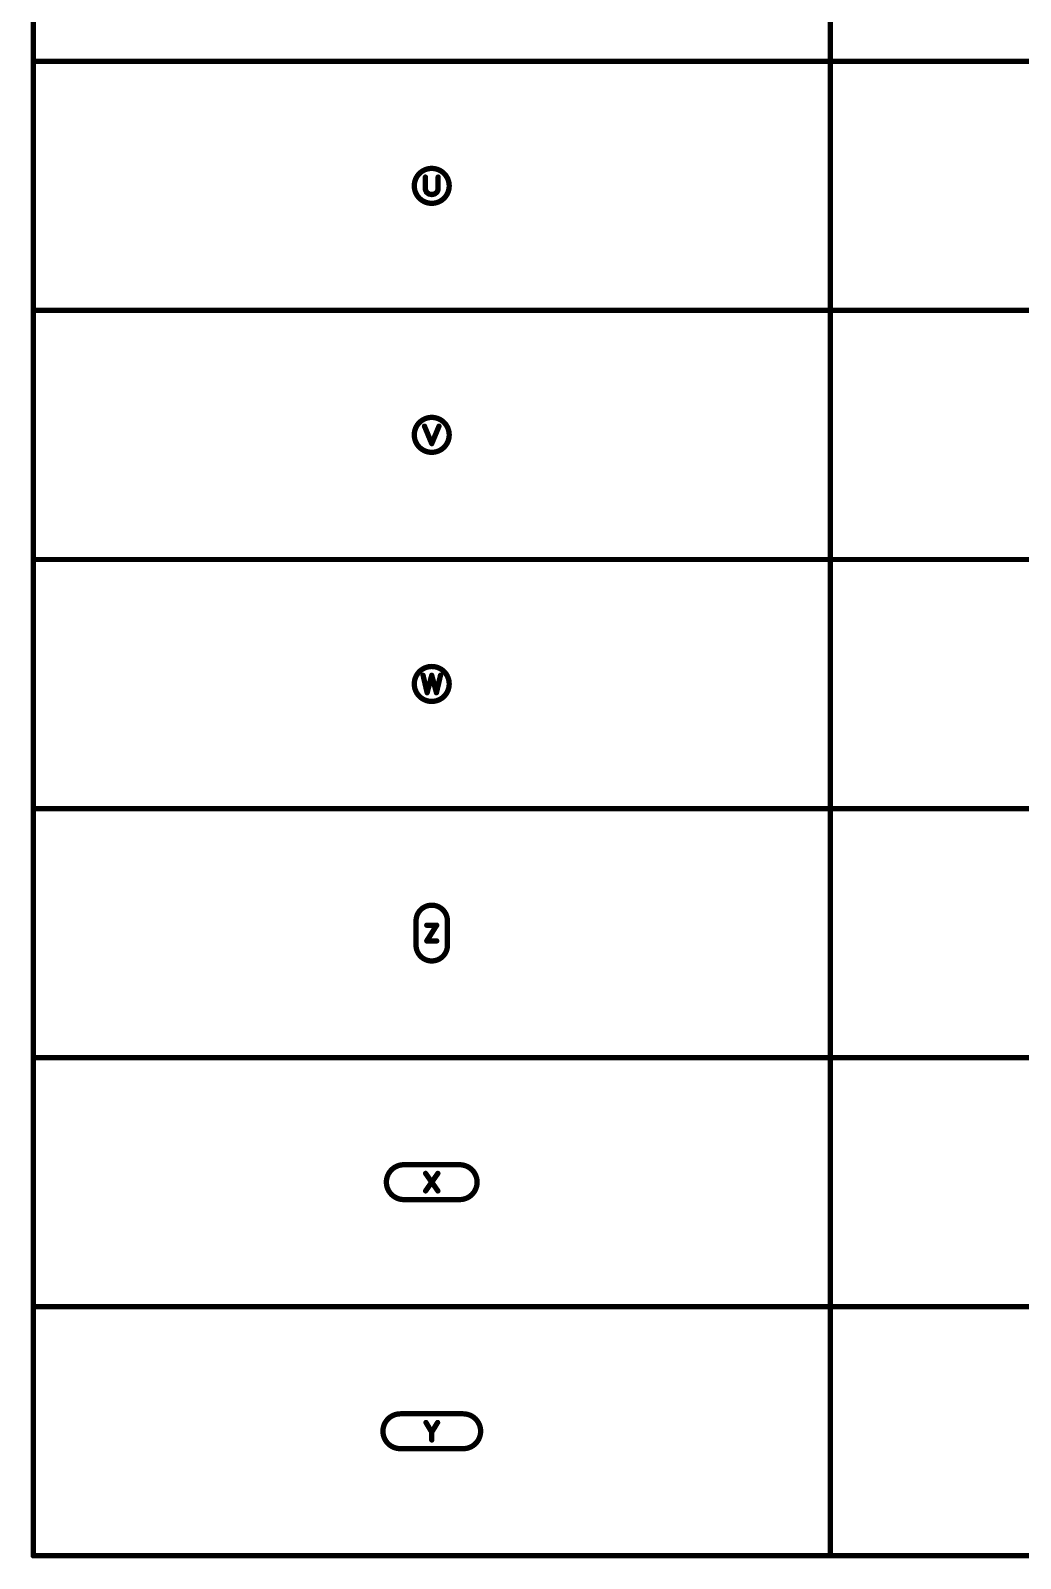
# Model space of a CAD drawing. Extents: x -14.2 to 19.9, y -5.2 to 16.9.
# Drawn here: x 8.73 to 9.846, y -0.372 to 1.352 of the extents above; entities that cross this region are included whole.
import ezdxf

# ---------------------------------------------------------------- set-up
doc = ezdxf.new("R2010")
doc.units = 0
doc.layers.get('0').update_dxf_attribs({"linetype": 'CONTINUOUS'})
doc.layers.add('FAB', color=2, linetype='CONTINUOUS')

# ---------------------------------------------------------------- blocks, each defined once
blk = doc.blocks.new('ROUND_1')
at = {"const_width": 0.003}
blk.add_lwpolyline([(-0.0015, 0, 1), (0.0015, 0, 1)], format="xyb", close=True, dxfattribs=at)

msp = doc.modelspace()

# ---------------------------------------------------------------- linework, layer by layer
at = {"layer": 'FAB', "const_width": 0.006}
for points in [[(8.7328, -0.3686), (8.7328, 6.9063)], [(9.6318, 6.3754), (9.6318, -0.3686)], [(8.7328, 1.3174), (15.4598, 1.3174)], [(9.1751, 1.1867), (9.1751, 1.1726)], [(9.1895, 1.1726), (9.1895, 1.1867)], [(9.1751, 1.1726), (9.1764, 1.1696)], [(9.1764, 1.1696), (9.179, 1.1677)], [(9.1856, 1.1677), (9.1882, 1.1696)], [(9.1882, 1.1696), (9.1895, 1.1726)], [(9.179, 1.1677), (9.1823, 1.167)], [(9.1823, 1.167), (9.1856, 1.1677)], [(8.7328, 1.0364), (15.4598, 1.0364)], [(9.1741, 0.9057), (9.1823, 0.886)], [(9.1823, 0.886), (9.1905, 0.9057)], [(8.7328, 0.7553), (15.4598, 0.7553)], [(9.1725, 0.6247), (9.1771, 0.605)], [(9.1771, 0.605), (9.1823, 0.6247)], [(9.1823, 0.6247), (9.1876, 0.605)], [(9.1876, 0.605), (9.1922, 0.6247)], [(8.7328, 0.4743), (15.4598, 0.4743)], [(9.1646, 0.3201), (9.1646, 0.3476)], [(9.1767, 0.3427), (9.1879, 0.3427)], [(9.1879, 0.3427), (9.1767, 0.325)], [(9.2, 0.3476), (9.2, 0.3201)], [(9.1767, 0.325), (9.1879, 0.325)], [(8.7328, 0.1933), (15.4598, 0.1933)], [(9.1508, 0.0725), (9.2138, 0.0725)], [(9.1754, 0.043), (9.1892, 0.0627)], [(9.1754, 0.0627), (9.1892, 0.043)], [(9.2138, 0.0332), (9.1508, 0.0332)], [(8.7328, -0.0877), (15.4598, -0.0877)], [(9.1469, -0.2085), (9.2178, -0.2085)], [(9.1823, -0.2291), (9.1758, -0.2183)], [(9.1889, -0.2183), (9.1823, -0.2291)], [(9.1823, -0.238), (9.1823, -0.2291)], [(9.2178, -0.2478), (9.1469, -0.2478)], [(15.4598, -0.3686), (8.7328, -0.3686)]]:
    msp.add_lwpolyline(points, dxfattribs=at)
for points in [[(9.1626, 1.1768, 1), (9.202, 1.1768, 1)], [(9.1626, 0.8959, 1), (9.202, 0.8959, 1)], [(9.1626, 0.6149, 1), (9.202, 0.6149, 1)]]:
    msp.add_lwpolyline(points, format="xyb", close=True, dxfattribs=at)
for points in [[(9.2, 0.3476, 1), (9.1646, 0.3476)], [(9.1646, 0.3201, 1), (9.2, 0.3201)], [(9.1508, 0.0725, 1), (9.1508, 0.0332)], [(9.2138, 0.0332, 1), (9.2138, 0.0725)], [(9.1469, -0.2085, 1), (9.1469, -0.2478)], [(9.2178, -0.2478, 1), (9.2178, -0.2085)]]:
    msp.add_lwpolyline(points, format="xyb", dxfattribs=at)

# ---------------------------------------------------------------- block references
at = {"layer": 'FAB'}
for p in [(8.7328, 1.3174), (9.1751, 1.1867), (9.1895, 1.1867), (9.1751, 1.1726), (9.1751, 1.1726), (9.1764, 1.1696), (9.1764, 1.1696), (9.1882, 1.1696), (9.1882, 1.1696), (9.1895, 1.1726), (9.1895, 1.1726), (9.179, 1.1677), (9.179, 1.1677), (9.1823, 1.167), (9.1823, 1.167), (9.1856, 1.1677), (9.1856, 1.1677), (8.7328, 1.0364), (9.1741, 0.9057), (9.1905, 0.9057), (9.1823, 0.886), (9.1823, 0.886), (8.7328, 0.7553), (9.1725, 0.6247), (9.1823, 0.6247), (9.1823, 0.6247), (9.1922, 0.6247), (9.1771, 0.605), (9.1771, 0.605), (9.1876, 0.605), (9.1876, 0.605), (8.7328, 0.4743), (9.1646, 0.3476), (9.1646, 0.3476), (9.1767, 0.3427), (9.1879, 0.3427), (9.1879, 0.3427), (9.2, 0.3476), (9.2, 0.3476), (9.1767, 0.325), (9.1767, 0.325), (9.1879, 0.325), (9.1646, 0.3201), (9.1646, 0.3201), (9.2, 0.3201), (9.2, 0.3201), (8.7328, 0.1933), (9.1508, 0.0725), (9.1508, 0.0725), (9.2138, 0.0725), (9.2138, 0.0725), (9.1754, 0.0627), (9.1892, 0.0627), (9.1508, 0.0332), (9.1508, 0.0332), (9.1754, 0.043), (9.1892, 0.043), (9.2138, 0.0332), (9.2138, 0.0332), (8.7328, -0.0877), (9.1469, -0.2085), (9.1469, -0.2085), (9.2178, -0.2085), (9.2178, -0.2085), (9.1758, -0.2183), (9.1889, -0.2183), (9.1823, -0.2291), (9.1823, -0.2291), (9.1823, -0.2291), (9.1823, -0.238), (9.1469, -0.2478), (9.1469, -0.2478), (9.2178, -0.2478), (9.2178, -0.2478), (8.7328, -0.3686), (8.7328, -0.3686), (9.6318, -0.3686)]:
    msp.add_blockref('ROUND_1', p, dxfattribs=at)

doc.saveas('drawing.dxf')
